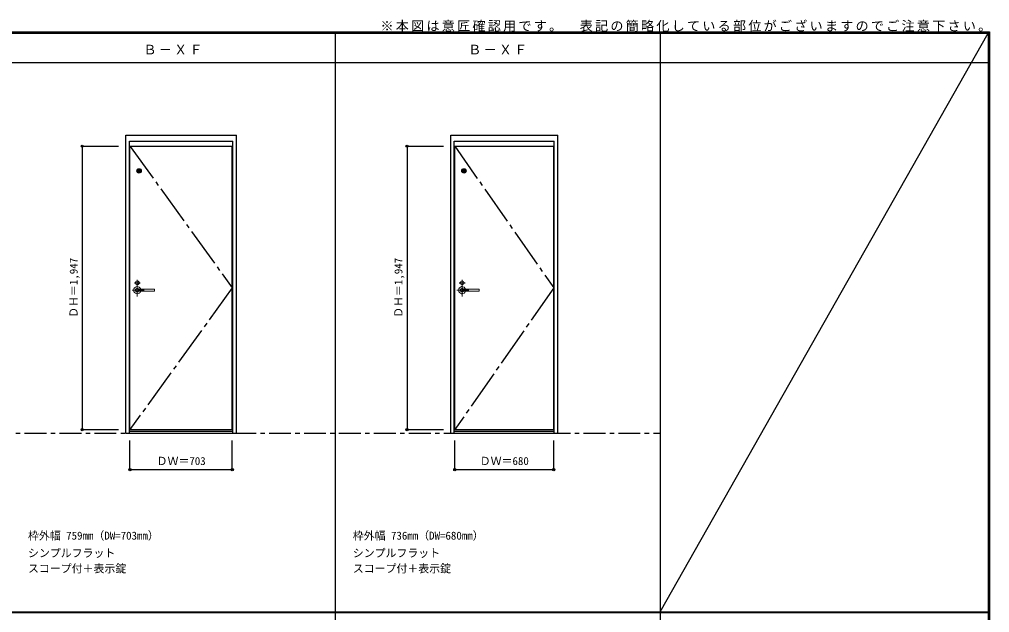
# Model space of a CAD drawing. Units: millimetres, scale not verified. Extents: x -6000 to 5700, y -4307 to 4260.
# Drawn here: x -966 to 5700, y 186 to 4260 of the extents above; entities that cross this region are included whole.
import ezdxf
from ezdxf.enums import TextEntityAlignment as Align

# ---------------------------------------------------------------- set-up
doc = ezdxf.new("R2010")
doc.units = ezdxf.units.MM
doc.header["$LTSCALE"] = 30
doc.header["$PDMODE"] = 32
doc.header["$PDSIZE"] = 15
for name, pattern in [('CHAIN1', [8, 5, -1, 1, -1]), ('CHAIN2', [12, 9, -1, 1, -1]), ('DASHED1', [1.8, 1.2, -0.6])]:
    doc.linetypes.add(name, pattern=pattern)
for name, color, linetype in [('0-1_通り芯', 4, 'CHAIN1'), ('0-2_扉', 7, 'Continuous'), ('0-3_仕上げ', 3, 'Continuous'), ('0-4_枠', 3, 'Continuous'), ('0-7', 7, 'CHAIN2'), ('0-A_文字', 7, 'Continuous'), ('0-B_寸法', 7, 'Continuous'), ('0-C_ハッチ', 4, 'DASHED1'), ('F-1_枠', 6, 'Continuous'), ('F-A_文字', 7, 'Continuous')]:
    doc.layers.add(name, color=color, linetype=linetype)
doc.layers.add('0-5_レバー', color=7, linetype='Continuous', lineweight=18)
doc.styles.add('ＭＳ ゴシック', font='')
doc.styles.get('ＭＳ ゴシック').set_extended_font_data('MS Gothic')

msp = doc.modelspace()

# ---------------------------------------------------------------- linework, layer by layer
at = {"layer": '0-1_通り芯'}
for p, q in [((-175.7, 2450.5), (-135.7, 2450.5)), ((2055.9, 2450.5), (2095.9, 2450.5))]:
    msp.add_line(p, q, dxfattribs=at)
at = {"layer": '0-1_通り芯', "color": 7}
msp.add_line((-5490, 1418), (3436.4, 1418), dxfattribs=at)
at = {"layer": '0-2_扉', "color": 3}
for p, q in [((-206.2, 3390), (496.8, 3390)), ((-206.2, 1443), (-206.2, 3390)), ((496.8, 1443), (496.8, 3390)), ((2025.4, 1443), (2025.4, 3390)), ((2025.4, 3390), (2705.4, 3390)), ((2705.4, 1443), (2705.4, 3390)), ((-206.2, 1443), (496.8, 1443)), ((2025.4, 1443), (2705.4, 1443))]:
    msp.add_line(p, q, dxfattribs=at)
at = {"layer": '0-3_仕上げ', "color": 7}
for centre in [(-143.2, 3220), (2088.4, 3220)]:
    msp.add_circle(centre, 15, dxfattribs=at)
at = {"layer": '0-3_仕上げ'}
for centre in [(-143.2, 3220), (2088.4, 3220)]:
    msp.add_circle(centre, 12.5, dxfattribs=at)
at = {"layer": '0-4_枠'}
for p, q in [((-234.2, 1418), (-234.2, 3465)), ((-234.2, 3465), (524.8, 3465)), ((-210.2, 1418), (-210.2, 3425)), ((-210.2, 3425), (500.8, 3425)), ((500.8, 1418), (500.8, 3425)), ((524.8, 1418), (524.8, 3465)), ((1997.4, 1418), (1997.4, 3465)), ((1997.4, 3465), (2733.4, 3465)), ((2021.4, 1418), (2021.4, 3425)), ((2021.4, 3425), (2709.4, 3425)), ((2709.4, 1418), (2709.4, 3425)), ((2733.4, 1418), (2733.4, 3465)), ((-234.2, 1418), (524.8, 1418)), ((-210.2, 1433), (500.8, 1433)), ((1997.4, 1418), (2733.4, 1418)), ((2021.4, 1433), (2709.4, 1433))]:
    msp.add_line(p, q, dxfattribs=at)
at = {"layer": '0-5_レバー', "color": 4, "linetype": 'CHAIN1'}
for p, q in [((-155.7, 2470.5), (-155.7, 2357.11)), ((2075.9, 2470.5), (2075.9, 2357.11)), ((-108.9, 2400.5), (-191.92, 2400.5)), ((2122.7, 2400.5), (2039.68, 2400.5))]:
    msp.add_line(p, q, dxfattribs=at)
at = {"layer": '0-5_レバー'}
for p, q in [((-38.7, 2400.5), (-38.7, 2405.99)), ((-38.7, 2400.5), (-38.7, 2395)), ((2192.9, 2400.5), (2192.9, 2405.99)), ((2192.9, 2400.5), (2192.9, 2395))]:
    msp.add_line(p, q, dxfattribs=at)
for points in [[(-145.74, 2407.49), (-146.51, 2408.28), (-148.48, 2409.65), (-150.72, 2410.66), (-153.16, 2411.29), (-155.7, 2411.5), (-158.24, 2411.29), (-160.67, 2410.66), (-162.92, 2409.65), (-164.89, 2408.28), (-166.51, 2406.61), (-167.71, 2404.71), (-168.45, 2402.65), (-168.7, 2400.5), (-168.45, 2398.35), (-167.71, 2396.29), (-166.51, 2394.39), (-164.89, 2392.72), (-162.92, 2391.35), (-160.67, 2390.34), (-158.24, 2389.71), (-155.7, 2389.5), (-153.16, 2389.71), (-150.72, 2390.34), (-148.48, 2391.35), (-146.51, 2392.72), (-145.74, 2393.51)], [(-40.2, 2407.5), (-49.93, 2407.5), (-60.11, 2407.5), (-69.71, 2407.5), (-78.7, 2407.5), (-87.11, 2407.5), (-94.92, 2407.5), (-101.74, 2407.5), (-108.04, 2407.5), (-113.8, 2407.5), (-119.05, 2407.5), (-123.84, 2407.5), (-128.49, 2407.5), (-132.7, 2407.5), (-136.45, 2407.5), (-138.45, 2407.5), (-140.3, 2407.5), (-142.31, 2407.49), (-144.72, 2407.49), (-146.21, 2407.49), (-147.75, 2407.49), (-149.27, 2407.49), (-150.37, 2407.49), (-150.83, 2407.49), (-150.83, 2407.48)], [(-40.2, 2407.5), (-49.27, 2407.5), (-49.68, 2407.5)], [(2085.86, 2407.49), (2085.09, 2408.28), (2083.12, 2409.65), (2080.88, 2410.66), (2078.44, 2411.29), (2075.9, 2411.5), (2073.36, 2411.29), (2070.93, 2410.66), (2068.68, 2409.65), (2066.71, 2408.28), (2065.09, 2406.61), (2063.89, 2404.71), (2063.15, 2402.65), (2062.9, 2400.5), (2063.15, 2398.35), (2063.89, 2396.29), (2065.09, 2394.39), (2066.71, 2392.72), (2068.68, 2391.35), (2070.93, 2390.34), (2073.36, 2389.71), (2075.9, 2389.5), (2078.44, 2389.71), (2080.88, 2390.34), (2083.12, 2391.35), (2085.09, 2392.72), (2085.86, 2393.51)], [(2191.4, 2407.5), (2181.67, 2407.5), (2171.49, 2407.5), (2161.9, 2407.5), (2152.9, 2407.5), (2144.49, 2407.5), (2136.68, 2407.5), (2129.86, 2407.5), (2123.56, 2407.5), (2117.8, 2407.5), (2112.55, 2407.5), (2107.76, 2407.5), (2103.11, 2407.5), (2098.9, 2407.5), (2095.15, 2407.5), (2093.15, 2407.5), (2091.3, 2407.5), (2089.29, 2407.49), (2086.88, 2407.49), (2085.39, 2407.49), (2083.85, 2407.49), (2082.33, 2407.49), (2081.23, 2407.49), (2080.77, 2407.49), (2080.77, 2407.48)], [(2191.4, 2407.5), (2182.33, 2407.5), (2181.92, 2407.5)], [(-150.68, 2393.51), (-150.55, 2393.51), (-150.11, 2393.51), (-149.38, 2393.51), (-148.37, 2393.51), (-147.11, 2393.51), (-145.76, 2393.51), (-142.9, 2393.51), (-139.92, 2393.5), (-136.9, 2393.5), (-133.86, 2393.5), (-130.79, 2393.5), (-127.71, 2393.5), (-123.71, 2393.5), (-119.3, 2393.5), (-114.33, 2393.5), (-108.8, 2393.5), (-102.71, 2393.5), (-96.06, 2393.5), (-88.85, 2393.5), (-80.26, 2393.5), (-71, 2393.5), (-61.06, 2393.5), (-50.45, 2393.5), (-40.2, 2393.5)], [(2080.92, 2393.51), (2081.05, 2393.51), (2081.49, 2393.51), (2082.22, 2393.51), (2083.23, 2393.51), (2084.49, 2393.51), (2085.84, 2393.51), (2088.7, 2393.51), (2091.68, 2393.5), (2094.7, 2393.5), (2097.74, 2393.5), (2100.81, 2393.5), (2103.89, 2393.5), (2107.89, 2393.5), (2112.3, 2393.5), (2117.27, 2393.5), (2122.8, 2393.5), (2128.89, 2393.5), (2135.54, 2393.5), (2142.75, 2393.5), (2151.34, 2393.5), (2160.6, 2393.5), (2170.54, 2393.5), (2181.15, 2393.5), (2191.4, 2393.5)]]:
    msp.add_lwpolyline(points, dxfattribs=at)
at = {"layer": '0-5_レバー', "color": 4}
for centre in [(-155.7, 2450.5), (2075.9, 2450.5)]:
    msp.add_circle(centre, 13, dxfattribs=at)
at = {"layer": '0-5_レバー'}
for centre, radius, start, end in [((-155.7, 2400.5), 24.55, 16.59952, 343.36736), ((-40.2, 2406), 1.5, 0.00847, 89.9163), ((-40.2, 2406), 1.5, 360, 90.17419), ((2075.9, 2400.5), 24.55, 16.59952, 343.36736), ((2191.4, 2406), 1.5, 0.00847, 89.9163), ((2191.4, 2406), 1.5, 360, 90.17419), ((-40.2, 2395), 1.5, 270.16419, 0), ((-40.2, 2395), 1.5, 269.91059, 359.99153), ((2191.4, 2395), 1.5, 270.16419, 0), ((2191.4, 2395), 1.5, 269.91059, 359.99153)]:
    msp.add_arc(centre, radius, start, end, dxfattribs=at)
at = {"layer": '0-7'}
for p, q in [((2025.4, 3390), (2705.4, 2416.5)), ((496.8, 2416.5), (-206.2, 1443)), ((2705.4, 2416.5), (2025.4, 1443))]:
    msp.add_line(p, q, dxfattribs=at)
msp.add_lwpolyline([(-206.2, 3390), (-204.59, 3387.77), (496.8, 2416.5)], dxfattribs=at)
at = {"layer": '0-B_寸法', "color": 4}
for p, q in [((-534.2, 3390), (-284.2, 3390)), ((-534.2, 3390), (-534.2, 1443)), ((1697.4, 3390), (1947.4, 3390)), ((1697.4, 3390), (1697.4, 1443)), ((-534.2, 1443), (-284.2, 1443)), ((1697.4, 1443), (1947.4, 1443)), ((-206.2, 1168), (-206.2, 1368)), ((496.8, 1168), (496.8, 1368)), ((2025.4, 1168), (2025.4, 1368)), ((2705.4, 1168), (2705.4, 1368)), ((-206.2, 1168), (496.8, 1168)), ((2025.4, 1168), (2705.4, 1168))]:
    msp.add_line(p, q, dxfattribs=at)
at = {"layer": '0-B_寸法'}
for p in [(-534.2, 3390), (1697.4, 3390), (-534.2, 1443), (1697.4, 1443), (-206.2, 1168), (496.8, 1168), (2025.4, 1168), (2705.4, 1168)]:
    msp.add_point(p, dxfattribs=at)
at = {"layer": '0-C_ハッチ'}
for p, q in [((-154.7, 3215.1), (-138.3, 3231.5)), ((-154.62, 3225.07), (-148.27, 3231.42)), ((-150.23, 3209.67), (-132.87, 3227.03)), ((-142.48, 3207.52), (-130.72, 3219.28)), ((2076.9, 3215.1), (2093.3, 3231.5)), ((2076.98, 3225.07), (2083.33, 3231.42)), ((2081.37, 3209.67), (2098.73, 3227.03)), ((2089.12, 3207.52), (2100.88, 3219.28))]:
    msp.add_line(p, q, dxfattribs=at)
at = {"layer": 'F-1_枠'}
for p, q in [((-6000, 4175), (5700, 4175)), ((-6000, 4170), (5700, 4170)), ((-6000, 4165), (5700, 4165)), ((1204.8, 4175), (1204.8, -3790)), ((3436.4, 4175), (3436.4, -3790)), ((5690, 4175), (5690, -4205)), ((5695, 4175), (5695, -4205)), ((5700, 4175), (5700, -4205)), ((-6000, 3965), (5700, 3965)), ((-6000, 190.5), (5700, 190.5)), ((-6000, 187.5), (5700, 187.5))]:
    msp.add_line(p, q, dxfattribs=at)
at = {"layer": 'F-A_文字'}
msp.add_line((3436.4, 190.5), (5690, 4165), dxfattribs=at)

# ---------------------------------------------------------------- texts
at = {"layer": '0-A_文字', "style": 'ＭＳ ゴシック'}
for s, p in [('枠外幅 759mm（DW=703mm）', (-906.8, 670.5)), ('枠外幅 736mm（DW=680mm）', (1324.8, 670.5)), ('シンプルフラット', (-906.8, 550.5)), ('シンプルフラット', (1324.8, 550.5)), ('スコープ付＋表示錠', (-906.8, 444.5)), ('スコープ付＋表示錠', (1324.8, 444.5))]:
    msp.add_text(s, height=54.99, dxfattribs=at).set_placement(p, align=Align.BOTTOM_LEFT)
at = {"layer": '0-A_文字', "char_height": 65.98, "attachment_point": 7, "style": 'ＭＳ ゴシック'}
for s, insert in [('\\T1.17;※本図は意匠確認用です。\u3000表記の簡略化している部位がございますのでご注意下さい。', (1515, 4175)), ('\\T1.17;Ｂ－ＸＦ', (-113.5, 4020)), ('\\T1.17;Ｂ－ＸＦ', (2118.1, 4020))]:
    msp.add_mtext(s, dxfattribs=dict(at, insert=insert))
at = {"layer": '0-B_寸法', "style": 'ＭＳ ゴシック'}
for p in [(-549.2, 2210.25), (1682.4, 2210.25)]:
    msp.add_text('ＤＨ＝1,947', height=54.99, rotation=90, dxfattribs=at).set_placement(p, align=Align.BOTTOM_LEFT)
for s, p in [('ＤＷ＝703', (-23.12, 1183)), ('ＤＷ＝680', (2196.98, 1183))]:
    msp.add_text(s, height=54.99, dxfattribs=at).set_placement(p, align=Align.BOTTOM_LEFT)

doc.saveas('drawing.dxf')
